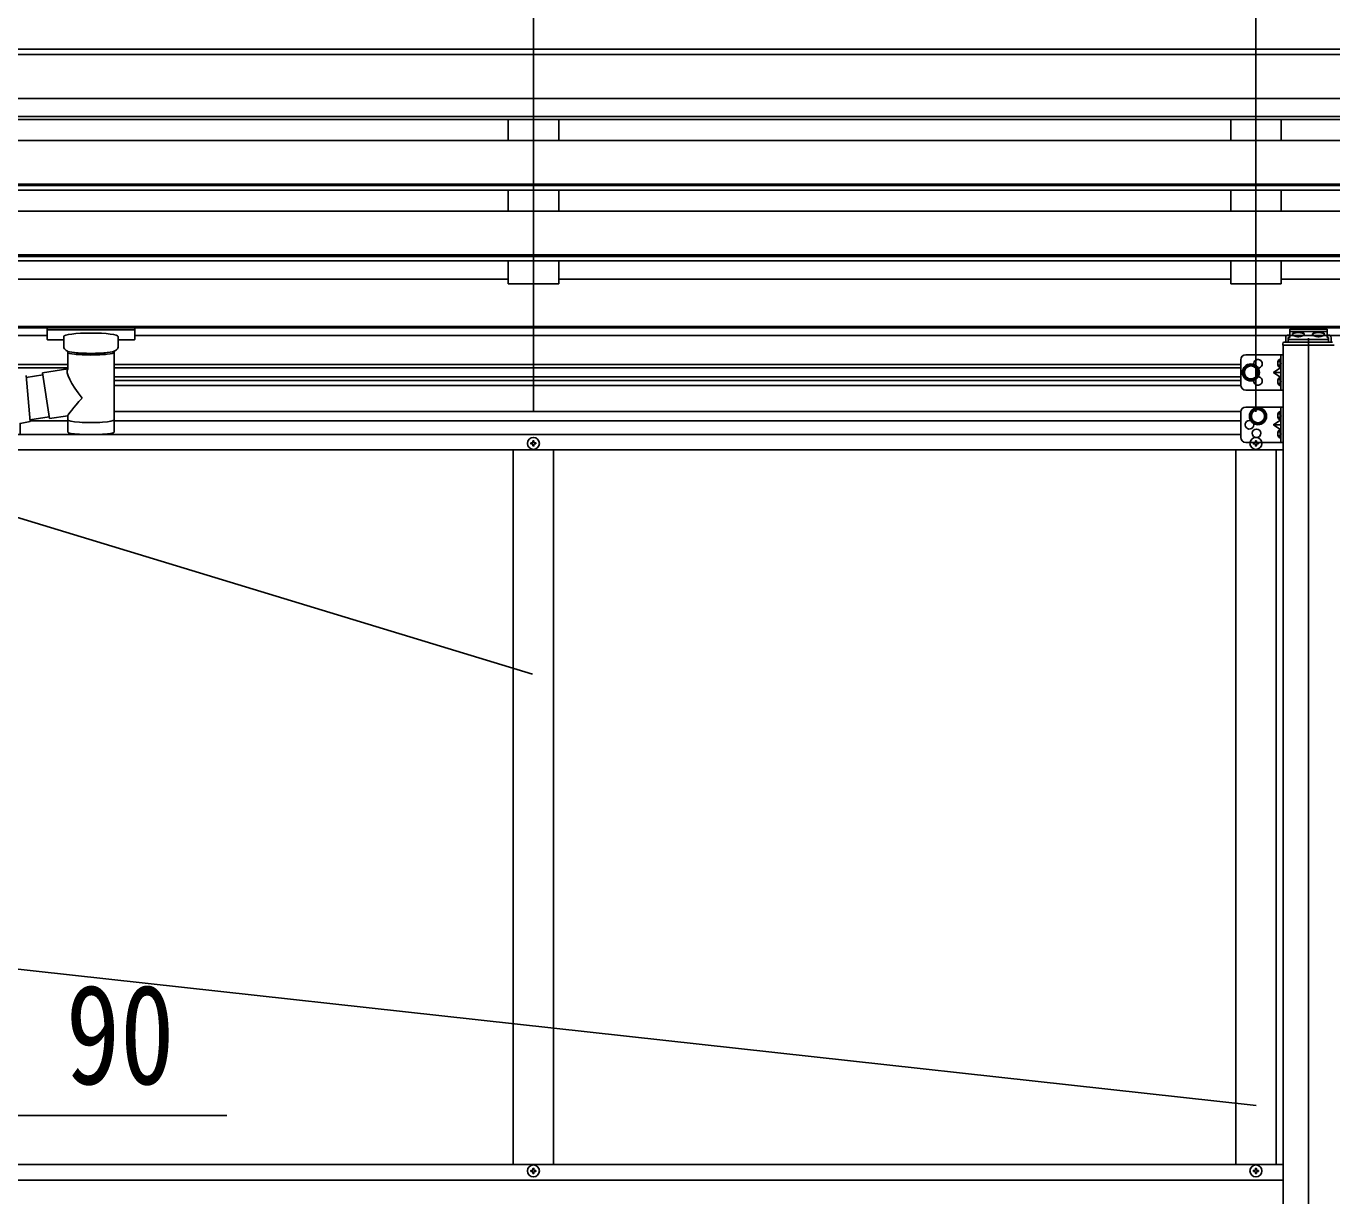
# Model space of a CAD drawing. Units: millimetres, scale not verified. Extents: x -12615 to 12615, y -8910 to 8910.
# Drawn here: x -6063 to -4769, y -3656 to -2496 of the extents above; entities that cross this region are included whole.
import ezdxf
from ezdxf.enums import TextEntityAlignment as Align

# ---------------------------------------------------------------- set-up
doc = ezdxf.new("R2010")
doc.units = ezdxf.units.MM
doc.header["$LTSCALE"] = 40
for name, color, linetype in [('0-3_YKK_12', 2, 'Continuous'), ('0-4_YKK_13', 4, 'Continuous'), ('0-5_YKK_A1', 4, 'Continuous'), ('0-6_YKK_D', 6, 'Continuous')]:
    doc.layers.add(name, color=color, linetype=linetype)
doc.styles.add('ＭＳ ゴシック', font='')
doc.styles.get('ＭＳ ゴシック').set_extended_font_data('MS Gothic')

msp = doc.modelspace()

# ---------------------------------------------------------------- linework, layer by layer
at = {"layer": '0-3_YKK_12'}
for p, q in [((-5560.56, -2400.92), (-5560.56, -2878.44)), ((-4844.56, -2400.92), (-4844.56, -2878.44)), ((-4792.56, -2805.33), (-4792.56, -5232.19))]:
    msp.add_line(p, q, dxfattribs=at)
at = {"layer": '0-4_YKK_13'}
for p, q in [((-5957.56, -2794.94), (-6040.56, -2794.94)), ((-6042.56, -2795.61), (-6042.56, -2806.37)), ((-5957.56, -2797.12), (-6040.56, -2797.12)), ((-6026.06, -2807.03), (-6040.56, -2807.03)), ((-6026.06, -2813.84), (-6026.06, -2803.56)), ((-5972.06, -2813.84), (-5972.06, -2803.56)), ((-5957.56, -2807.03), (-5972.06, -2807.03)), ((-5955.56, -2795.61), (-5955.56, -2806.37)), ((-5955.56, -2795.8), (-5955.56, -2797.34)), ((-4815.06, -2804.86), (-4815.06, -2809.32)), ((-4812.56, -2802.29), (-4811.06, -2802.29)), ((-4812.56, -2804.8), (-4812.56, -2809.32)), ((-4812.56, -2804.8), (-4811.06, -2804.8)), ((-4812.56, -2806.69), (-4772.56, -2806.69)), ((-4774.06, -2796.37), (-4811.06, -2796.37)), ((-4811.06, -2796.37), (-4811.06, -2804.8)), ((-4811.06, -2798.86), (-4774.06, -2798.86)), ((-4808.46, -2801.29), (-4808.46, -2801.77)), ((-4805.01, -2803.18), (-4805.01, -2803.51)), ((-4803.05, -2802.85), (-4803.05, -2803.19)), ((-4802.56, -2801.94), (-4802.56, -2804.62)), ((-4802.07, -2802.85), (-4802.07, -2803.19)), ((-4800.11, -2803.51), (-4800.11, -2803.18)), ((-4796.66, -2801.29), (-4796.66, -2801.77)), ((-4788.46, -2801.29), (-4788.46, -2801.77)), ((-4785.01, -2803.18), (-4785.01, -2803.51)), ((-4783.05, -2802.85), (-4783.05, -2803.19)), ((-4782.56, -2801.94), (-4782.56, -2804.62)), ((-4782.07, -2802.85), (-4782.07, -2803.19)), ((-4780.11, -2803.51), (-4780.11, -2803.18)), ((-4776.66, -2801.29), (-4776.66, -2801.77)), ((-4774.06, -2796.37), (-4774.06, -2804.8)), ((-4774.06, -2802.29), (-4772.56, -2802.29)), ((-4774.06, -2804.8), (-4772.56, -2804.8)), ((-4772.56, -2804.8), (-4772.56, -2809.32)), ((-4770.06, -2809.32), (-4770.06, -2804.86)), ((-6021.96, -2835.91), (-6021.96, -2818.33)), ((-5976.16, -2818.34), (-5976.14, -2898.63)), ((-4818.06, -2810.82), (-4818.06, -2812.32)), ((-4767.06, -2812.32), (-4818.06, -2812.32)), ((-4768.56, -2809.32), (-4816.56, -2809.32)), ((-4859.56, -2826.8), (-4859.56, -2851.8)), ((-4854.56, -2821.8), (-4817.56, -2821.8)), ((-4820.56, -2826.3), (-4821.36, -2826.45)), ((-4820.06, -2821.8), (-4820.06, -2856.8)), ((-4817.56, -2821.8), (-4817.56, -2856.8)), ((-6046.89, -2841.7), (-6063.24, -2844.23)), ((-6047.18, -2839.82), (-6021.96, -2835.91)), ((-6047.18, -2839.82), (-6040.16, -2885.08)), ((-4820.06, -2839.3), (-4827.06, -2839.3)), ((-4820.56, -2834.3), (-4821.36, -2834.16)), ((-4820.56, -2844.3), (-4821.36, -2844.45)), ((-4820.56, -2834.3), (-4820.06, -2834.22)), ((-4854.56, -2856.8), (-4817.56, -2856.8)), ((-4820.56, -2852.3), (-4821.36, -2852.16)), ((-4820.56, -2852.3), (-4820.06, -2852.22)), ((-6040.45, -2883.2), (-6059.57, -2886.17)), ((-6021.96, -2882.26), (-6040.16, -2885.08)), ((-6021.98, -2898.63), (-6021.96, -2882)), ((-4859.56, -2878.68), (-4859.56, -2903.68)), ((-4854.56, -2873.68), (-4817.56, -2873.68)), ((-4820.56, -2878.18), (-4821.36, -2878.32)), ((-4820.56, -2878.18), (-4820.06, -2878.27)), ((-4820.06, -2873.68), (-4820.06, -2908.68)), ((-4817.56, -2873.68), (-4817.56, -2908.68)), ((-4820.06, -2891.18), (-4827.06, -2891.18)), ((-4820.56, -2886.18), (-4821.36, -2886.04)), ((-4820.56, -2896.18), (-4821.36, -2896.32)), ((-4820.56, -2896.18), (-4820.06, -2896.27)), ((-5562.06, -2909.18), (-5563.06, -2909.18)), ((-5559.06, -2910.18), (-5558.06, -2910.18)), ((-4854.56, -2908.68), (-4817.56, -2908.68)), ((-4846.06, -2909.18), (-4847.06, -2909.18)), ((-4843.06, -2910.18), (-4842.06, -2910.18)), ((-4820.56, -2904.18), (-4821.36, -2904.04)), ((-5562.06, -3631.3), (-5563.06, -3631.3)), ((-5559.06, -3630.3), (-5558.06, -3630.3)), ((-4846.06, -3631.3), (-4847.06, -3631.3)), ((-4843.06, -3630.3), (-4842.06, -3630.3))]:
    msp.add_line(p, q, dxfattribs=at)
for points in [[(-6040.56, -2794.94), (-6040.91, -2794.95), (-6041.44, -2794.97), (-6041.89, -2795.02), (-6042.2, -2795.1), (-6042.36, -2795.2), (-6042.48, -2795.34), (-6042.55, -2795.52), (-6042.56, -2795.61)], [(-5955.56, -2795.61), (-5955.6, -2795.41), (-5955.68, -2795.27), (-5955.78, -2795.18), (-5955.88, -2795.12), (-5956, -2795.07), (-5956.29, -2795.01), (-5956.78, -2794.97), (-5957.33, -2794.95), (-5957.56, -2794.94)], [(-6040.56, -2807.03), (-6040.91, -2807.03), (-6041.44, -2807), (-6041.89, -2806.95), (-6042.2, -2806.87), (-6042.36, -2806.77), (-6042.48, -2806.64), (-6042.55, -2806.46), (-6042.56, -2806.37)], [(-5955.56, -2806.37), (-5955.6, -2806.56), (-5955.68, -2806.7), (-5955.78, -2806.79), (-5955.88, -2806.85), (-5956, -2806.9), (-5956.29, -2806.96), (-5956.78, -2807.01), (-5957.33, -2807.03), (-5957.56, -2807.03)], [(-4804.03, -2803.41), (-4803.84, -2803.44), (-4803.76, -2803.44), (-4803.65, -2803.44), (-4803.49, -2803.43), (-4803.34, -2803.4), (-4803.21, -2803.36), (-4803.12, -2803.31), (-4803.07, -2803.25)], [(-4802.05, -2803.25), (-4802, -2803.31), (-4801.9, -2803.36), (-4801.78, -2803.4), (-4801.63, -2803.43), (-4801.46, -2803.44), (-4801.36, -2803.44), (-4801.28, -2803.44), (-4801.09, -2803.41)], [(-4784.03, -2803.41), (-4783.84, -2803.44), (-4783.76, -2803.44), (-4783.65, -2803.44), (-4783.49, -2803.43), (-4783.34, -2803.4), (-4783.21, -2803.36), (-4783.12, -2803.31), (-4783.07, -2803.25)], [(-4782.05, -2803.25), (-4782, -2803.31), (-4781.9, -2803.36), (-4781.78, -2803.4), (-4781.63, -2803.43), (-4781.46, -2803.44), (-4781.36, -2803.44), (-4781.28, -2803.44), (-4781.09, -2803.41)], [(-6021.96, -2818.33), (-6022.19, -2818.23), (-6023.55, -2817.5), (-6024.66, -2816.65), (-6025.42, -2815.79), (-6025.88, -2814.89), (-6026.05, -2814)], [(-5972.1, -2813.78), (-5972.07, -2814.14), (-5972.32, -2815.1), (-5972.84, -2815.98), (-5973.65, -2816.82), (-5974.76, -2817.62), (-5976.16, -2818.34)], [(-4819.68, -2830.3), (-4820.31, -2829.12), (-4822.54, -2828)], [(-4819.68, -2830.3), (-4820.31, -2831.49), (-4822.54, -2832.6)], [(-4820.56, -2834.3), (-4820.56, -2826.3), (-4820.06, -2826.39), (-4820.06, -2834.22)], [(-6063.41, -2842.29), (-6059.4, -2888.11), (-6069.32, -2889.86), (-6069.32, -2899.86)], [(-4820.06, -2834.3), (-4827.06, -2839.3), (-4820.06, -2844.3)], [(-4819.68, -2848.3), (-4820.31, -2847.12), (-4822.54, -2846)], [(-4820.56, -2852.3), (-4820.56, -2844.3), (-4820.06, -2844.39), (-4820.06, -2852.22)], [(-4819.68, -2848.3), (-4820.31, -2849.49), (-4822.54, -2850.6)], [(-4819.68, -2882.18), (-4820.31, -2881), (-4822.54, -2879.88)], [(-4819.68, -2882.18), (-4820.31, -2883.37), (-4822.54, -2884.48)], [(-4820.56, -2878.18), (-4820.56, -2886.18), (-4820.06, -2886.1), (-4820.06, -2878.27)], [(-4820.06, -2886.18), (-4827.06, -2891.18), (-4820.06, -2896.18)], [(-4819.68, -2900.18), (-4820.31, -2899), (-4822.54, -2897.88)], [(-4820.56, -2896.18), (-4820.56, -2904.18), (-4820.06, -2904.1), (-4820.06, -2896.27)], [(-5563.06, -2909.18), (-5563.06, -2910.18), (-5562.06, -2910.18)], [(-5560.06, -2908.18), (-5560.06, -2907.18), (-5561.06, -2907.18), (-5561.06, -2908.18)], [(-5561.06, -2911.18), (-5561.06, -2912.18), (-5560.06, -2912.18), (-5560.06, -2911.18)], [(-5558.06, -2910.18), (-5558.06, -2909.18), (-5559.06, -2909.18)], [(-4847.06, -2909.18), (-4847.06, -2910.18), (-4846.06, -2910.18)], [(-4844.06, -2908.18), (-4844.06, -2907.18), (-4845.06, -2907.18), (-4845.06, -2908.18)], [(-4845.06, -2911.18), (-4845.06, -2912.18), (-4844.06, -2912.18), (-4844.06, -2911.18)], [(-4842.06, -2910.18), (-4842.06, -2909.18), (-4843.06, -2909.18)], [(-4819.68, -2900.18), (-4820.31, -2901.37), (-4822.54, -2902.48)], [(-5563.06, -3631.3), (-5563.06, -3630.3), (-5562.06, -3630.3)], [(-5561.06, -3629.3), (-5561.06, -3628.3), (-5560.06, -3628.3), (-5560.06, -3629.3)], [(-5560.06, -3632.3), (-5560.06, -3633.3), (-5561.06, -3633.3), (-5561.06, -3632.3)], [(-5558.06, -3630.3), (-5558.06, -3631.3), (-5559.06, -3631.3)], [(-4847.06, -3631.3), (-4847.06, -3630.3), (-4846.06, -3630.3)], [(-4845.06, -3629.3), (-4845.06, -3628.3), (-4844.06, -3628.3), (-4844.06, -3629.3)], [(-4844.06, -3632.3), (-4844.06, -3633.3), (-4845.06, -3633.3), (-4845.06, -3632.3)], [(-4842.06, -3630.3), (-4842.06, -3631.3), (-4843.06, -3631.3)]]:
    msp.add_lwpolyline(points, dxfattribs=at)
for points in [[(-4849.56, -2846.81), (-4843.06, -2843.06), (-4843.06, -2835.55), (-4849.56, -2831.8), (-4856.06, -2835.55), (-4856.06, -2843.06)], [(-4842.56, -2890.19), (-4836.06, -2886.44), (-4836.06, -2878.93), (-4842.56, -2875.18), (-4849.06, -2878.93), (-4849.06, -2886.44)]]:
    msp.add_lwpolyline(points, close=True, dxfattribs=at)
for centre, radius in [((-4849.56, -2839.3), 8.5), ((-4849.56, -2839.3), 7.5), ((-4849.56, -2839.3), 6.5), ((-4842.56, -2882.68), 8.5), ((-4842.56, -2882.68), 7.5), ((-4842.56, -2882.68), 6.5), ((-4844.06, -2899.68), 4.25), ((-5560.56, -2909.68), 5.9), ((-4844.56, -2909.68), 5.9), ((-5560.56, -3630.8), 5.9), ((-4844.56, -3630.8), 5.9)]:
    msp.add_circle(centre, radius, dxfattribs=at)
for centre, radius, start, end in [((-4816.56, -2810.82), 1.5, 90, 180), ((-4854.56, -2826.8), 5, 90, 180), ((-4842.56, -2830.8), 4.25, 274.76077, 186.29431), ((-4816.46, -2830.3), 6.5, 147.94412, 212.05588), ((-4821.21, -2827.33), 0.9, 100, 147.94412), ((-4821.21, -2833.28), 0.9, 212.05588, 260), ((-4842.56, -2847.8), 4.25, 173.70569, 85.23923), ((-4816.46, -2848.3), 6.5, 147.94412, 212.05588), ((-4821.21, -2845.33), 0.9, 100, 147.94412), ((-4854.56, -2851.8), 5, 180, 270), ((-4821.21, -2851.28), 0.9, 212.05588, 260), ((-4854.56, -2878.68), 5, 90, 180), ((-4816.46, -2882.18), 6.5, 147.94412, 212.05588), ((-4821.21, -2879.21), 0.9, 100, 147.94412), ((-4821.21, -2885.16), 0.9, 212.05588, 260), ((-4851.06, -2891.18), 4.25, 72.87654, 17.11996), ((-4816.46, -2900.18), 6.5, 147.94412, 212.05588), ((-4821.21, -2897.21), 0.9, 100, 147.94412), ((-5562.06, -2908.18), 1, 270, 0), ((-5562.06, -2911.18), 1, 0, 90), ((-5559.06, -2908.18), 1, 180, 270), ((-5559.06, -2911.18), 1, 90, 180), ((-4854.56, -2903.68), 5, 180, 270), ((-4846.06, -2908.18), 1, 270, 0), ((-4846.06, -2911.18), 1, 0, 90), ((-4843.06, -2908.18), 1, 180, 270), ((-4843.06, -2911.18), 1, 90, 180), ((-4821.21, -2903.16), 0.9, 212.05588, 260), ((-5562.06, -3629.3), 1, 270, 0), ((-5562.06, -3632.3), 1, 0, 90), ((-5559.06, -3629.3), 1, 180, 270), ((-5559.06, -3632.3), 1, 90, 180), ((-4846.06, -3629.3), 1, 270, 0), ((-4846.06, -3632.3), 1, 0, 90), ((-4843.06, -3629.3), 1, 180, 270), ((-4843.06, -3632.3), 1, 90, 180)]:
    msp.add_arc(centre, radius, start, end, dxfattribs=at)
for centre, major_axis, ratio, start_param, end_param in [((-6040.56, -2797.34), (-2, 0), 0.109601, 4.712389, 6.2831853), ((-5999.06, -2803.56), (-27, 0), 0.122176, 3.1415927, 6.2831853), ((-5957.56, -2797.34), (-2, 0), 0.109601, 3.1415927, 4.712389), ((-4812.56, -2804.86), (0, 2.57), 0.97237, 6.2831853, 7.8539816), ((-4802.56, -2801.29), (5.9, 0), 0.342073, 0, 3.1415927), ((-4802.56, -2796), (8.02, 0), 0.939674, 4.4018361, 4.5279947), ((-4802.56, -2796.34), (8.02, 0), 0.939674, 4.4018361, 4.5279947), ((-4802.56, -2795.33), (8.02, 0), 0.939674, 4.6512338, 4.7735441), ((-4802.56, -2796), (-8.02, 0), 0.939674, 1.7551906, 1.8813492), ((-4802.56, -2796.34), (-8.02, 0), 0.939674, 1.7551906, 1.8813492), ((-4782.56, -2801.29), (5.9, 0), 0.342073, 0, 3.1415927), ((-4782.56, -2796), (8.02, 0), 0.939674, 4.4018361, 4.5279947), ((-4782.56, -2796.34), (8.02, 0), 0.939674, 4.4018361, 4.5279947), ((-4782.56, -2795.33), (8.02, 0), 0.939674, 4.6512338, 4.7735441), ((-4782.56, -2796), (-8.02, 0), 0.939674, 1.7551906, 1.8813492), ((-4782.56, -2796.34), (-8.02, 0), 0.939674, 1.7551906, 1.8813492), ((-4772.56, -2804.86), (0, 2.57), 0.97237, 4.712389, 6.2831853), ((-6010.06, -2813.84), (-16, 0), 0.361356, 0, 0.0194874), ((-5999.05, -2818.79), (-22.92, 0.42), 0.07247, 0.0008089, 1.5716053), ((-5999.05, -2820.42), (-22.92, 0.42), 0.07247, 0.0008089, 1.5716053), ((-5999.07, -2818.79), (22.91, 0.42), 0.072511, 4.711586, 6.2823824), ((-5999.07, -2820.42), (22.91, 0.42), 0.072511, 4.711586, 6.2823824), ((-5999.06, -2862.45), (22.81, -26.62), 0.234429, 3.1563334, 4.5976381), ((-6001.61, -2859.81), (-20.32, -22.25), 0.045535, 4.9756507, 6.2441899), ((-5999.06, -2886.19), (-22.91, 0), 0.122865, 6.2831853, 9.424778), ((-5999.06, -2898.63), (-22.92, 0), 0.101955, 6.2829723, 9.4248207)]:
    msp.add_ellipse(centre, major_axis=major_axis, ratio=ratio, start_param=start_param, end_param=end_param, dxfattribs=at)
for centre in [(-4802.56, -2801.77), (-4782.56, -2801.77)]:
    msp.add_ellipse(centre, major_axis=(5.9, 0), ratio=0.342073, dxfattribs=at)
at = {"layer": '0-5_YKK_A1'}
for p, q in [((-3429.06, -2518.91), (-6270.06, -2518.91)), ((-3429.06, -2524.13), (-6270.06, -2524.13)), ((-3419.06, -2567.66), (-6270.06, -2567.66)), ((-3419.06, -2585.51), (-6270.06, -2585.51)), ((-3419.06, -2588.76), (-6270.06, -2588.76)), ((-5585.56, -2588.85), (-5585.56, -2609.33)), ((-5535.56, -2588.85), (-5535.56, -2609.33)), ((-4869.56, -2588.85), (-4869.56, -2609.33)), ((-4819.56, -2588.85), (-4819.56, -2609.33)), ((-3440.06, -2609.33), (-6145.06, -2609.33)), ((-5535.56, -2609.33), (-5585.56, -2609.33)), ((-4819.56, -2609.33), (-4869.56, -2609.33)), ((-3440.06, -2652.7), (-6145.06, -2652.7)), ((-3440.06, -2654.19), (-6145.06, -2654.19)), ((-3440.06, -2658.51), (-6145.06, -2658.51)), ((-5585.56, -2658.51), (-5585.56, -2679.44)), ((-5535.56, -2679.44), (-5535.56, -2658.51)), ((-4869.56, -2658.51), (-4869.56, -2679.44)), ((-4819.56, -2679.44), (-4819.56, -2658.51)), ((-3440.06, -2679.44), (-6145.06, -2679.44)), ((-5535.56, -2679.44), (-5585.56, -2679.44)), ((-4819.56, -2679.44), (-4869.56, -2679.44)), ((-3440.06, -2722.8), (-6145.06, -2722.8)), ((-3440.06, -2724.3), (-6145.06, -2724.3)), ((-3440.06, -2728.61), (-6145.06, -2728.61)), ((-5585.56, -2728.61), (-5585.56, -2751.66)), ((-5535.56, -2728.61), (-5535.56, -2751.66)), ((-4869.56, -2728.61), (-4869.56, -2751.66)), ((-4819.56, -2728.61), (-4819.56, -2751.66)), ((-5585.56, -2746.72), (-6145.06, -2746.72)), ((-5535.56, -2751.66), (-5585.56, -2751.66)), ((-4869.56, -2746.72), (-5535.56, -2746.72)), ((-4819.56, -2751.66), (-4869.56, -2751.66)), ((-4153.56, -2746.72), (-4819.56, -2746.72)), ((-3440.06, -2793.73), (-6145.06, -2793.73)), ((-3440.06, -2795.13), (-6145.06, -2795.13)), ((-6127.36, -2802.82), (-6042.56, -2802.82)), ((-3629.56, -2802.82), (-5955.56, -2802.82)), ((-4817.56, -2812.32), (-4817.56, -5175.32)), ((-6085.36, -2831.3), (-6021.96, -2831.3)), ((-5976.16, -2831.3), (-4859.56, -2831.3)), ((-6085.36, -2834.8), (-6021.96, -2834.8)), ((-5976.16, -2834.8), (-4859.56, -2834.8)), ((-5976.15, -2843.8), (-4859.56, -2843.8)), ((-5976.15, -2847.3), (-4859.56, -2847.3)), ((-4859.53, -2852.3), (-5976.15, -2852.3)), ((-5976.15, -2878.18), (-4859.53, -2878.18)), ((-6059.48, -2887.18), (-6021.97, -2887.18)), ((-5976.15, -2887.18), (-4859.56, -2887.18)), ((-6071.36, -2900.68), (-4859.56, -2900.68)), ((-6071.36, -2916.18), (-4817.56, -2916.18)), ((-5580.56, -2916.18), (-5580.56, -3623.8)), ((-5540.56, -2916.18), (-5540.56, -3623.8)), ((-4864.56, -2916.18), (-4864.56, -3623.8)), ((-4824.56, -2916.18), (-4824.56, -3623.8)), ((-6071.36, -3624.3), (-4817.56, -3624.3)), ((-6071.36, -3639.8), (-4817.56, -3639.8))]:
    msp.add_line(p, q, dxfattribs=at)
at = {"layer": '0-6_YKK_D'}
for p, q in [((-5561.41, -3138.31), (-6561.54, -2834.18)), ((-4844.37, -3565.95), (-6557, -3377.45))]:
    msp.add_line(p, q, dxfattribs=at)
msp.add_lwpolyline([(-6217.76, -3575.75), (-6127.36, -3575.75), (-5864.36, -3575.75)], dxfattribs=at)

# ---------------------------------------------------------------- texts
at = {"layer": '0-6_YKK_D', "style": 'ＭＳ ゴシック', "width": 0.8}
msp.add_text('90', height=98.97, dxfattribs=at).set_placement((-6024.06, -3574.45), align=Align.BOTTOM_LEFT)

doc.saveas('drawing.dxf')
